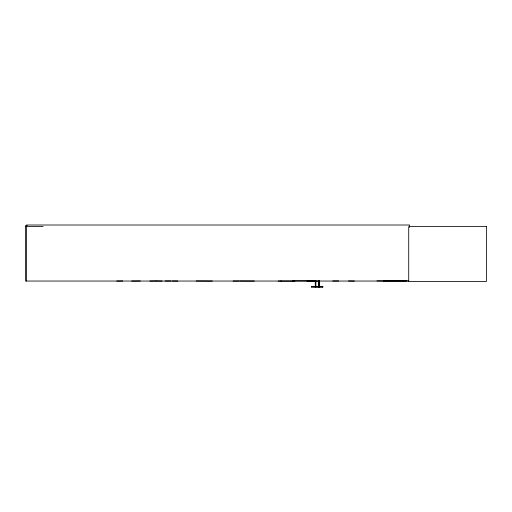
<?xml version="1.0" encoding="UTF-8"?>
<svg xmlns="http://www.w3.org/2000/svg" width="512" height="512" viewBox="0 0 512 512"><rect width="100%" height="100%" fill="white"/><g stroke="black" fill="none" stroke-linecap="round" stroke-linejoin="round"><path stroke-width="0.77" d="M140.314 280.973L131.693 281.043M196.179 280.973L212.326 281.043M116.736 281.043L122.707 280.973M338.643 280.973L332.717 280.986M311.693 286.989L311.68 286.534L322.784 286.573L315.43 286.547L315.443 286.918M278.15 281.043L294.752 281.043M306.95 281.043L319.13 281.024M233.05 281.043L238.822 280.986M149.882 281.043L155.443 280.973M171.136 280.973L165.075 280.986M280.979 281.03L281.114 280.909M293.856 280.909L294.035 280.909M294.234 281.024L294.08 280.685L293.907 281.043L294.477 280.685L294.765 281.018M156.333 280.928L155.917 280.986M292.461 280.845L292.73 281.03M292.589 281.024L292.813 280.845M312.115 281.03L312.262 280.685L312.39 281.037M313.664 281.024L313.51 280.685L314.035 281.037M312.134 281.043L311.891 280.845M313.888 280.845L292.422 280.845M27.2 225.581L25.6 225.581L25.6 281.043L408.819 281.043M25.6 226.611L43.162 226.611M383.597 280.845L405.92 280.845M156.646 280.986L162.176 281.043M172.339 280.986L177.869 281.043M348.493 280.986L354.419 281.043M376.934 280.909L407.488 280.909M315.93 286.189L315.206 286.189L315.238 286.989M318.515 286.189L319.238 286.189M315.648 286.419L318.797 286.419M311.667 286.573L315.334 286.573M239.59 280.986L254.349 281.043M315.603 286.938L315.61 280.717M409.619 227.373L409.619 225.011L26.502 225.011L26.502 281.043M405.901 280.685L405.901 281.043M383.616 280.685L383.597 281.043M322.758 286.534L322.758 286.989M319.174 280.717L319.174 286.989M318.918 280.717L318.957 286.989M318.835 280.717L318.829 286.989M318.579 280.717L318.579 286.989L318.541 286.189M315.866 280.717L315.904 286.989M315.526 280.717L315.494 286.989M315.277 280.717L315.277 286.989M311.488 286.944L322.963 286.989L311.501 286.938M486.4 226.611L408.717 226.611L408.717 281.504L486.4 281.504L486.4 226.611"/></g></svg>
